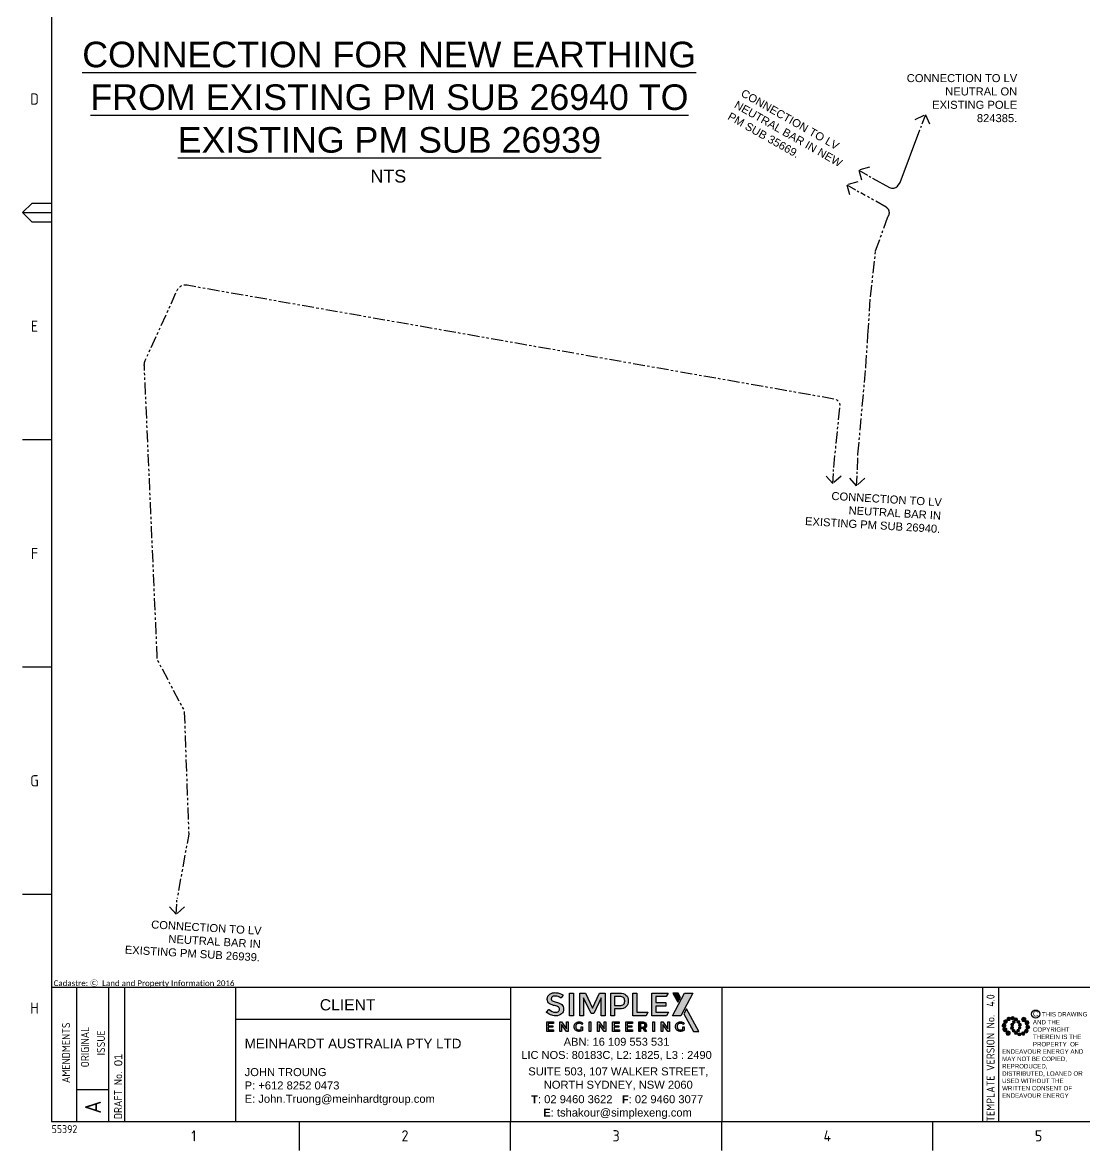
# Paper-space layout 'SHEET3' of a CAD drawing. Header units: metres, sheet in millimetres. Extents: x 491 to 1324, y -5 to 581.
# Drawn here: x 491 to 822.8, y -5.4 to 347 of the extents above; entities that cross this region are included whole.
import ezdxf
from ezdxf.enums import TextEntityAlignment as Align

# ---------------------------------------------------------------- set-up
doc = ezdxf.new("R2010")
doc.units = ezdxf.units.M
doc.linetypes.add('CENTER2', pattern=[1.125, 0.75, -0.125, 0.125, -0.125])
doc.linetypes.add('PHANTOM2', pattern=[1.25, 0.625, -0.125, 0.125, -0.125, 0.125, -0.125])
doc.layers.get('0').update_dxf_attribs({"color": 6})
for name, color, linetype in [('_User Miscellaneous1', 7, 'Continuous'), ('_User_HV_Exist', 7, 'Continuous'), ('Notes', 7, 'Continuous'), ('SupportsUG_SP_EXT', 7, 'Continuous'), ('Tittle Block', 7, 'Continuous')]:
    doc.layers.add(name, color=color, linetype=linetype)
doc.styles.add('ARIAL', font='arial.ttf', dxfattribs={"height": 2})
doc.styles.add('iecISOCP', font='isocp.shx')
doc.styles.add('MANIKA', font='times.ttf', dxfattribs={"height": 2})
doc.styles.get("Standard").update_dxf_attribs({"font": 'arial.ttf'})
doc.linetypes.add('Cable E UG', pattern='A,6,-0.5,["E",Standard,S=1.7,R=0,X=0.5,Y=-1],-2.9', length=9.4)

# ---------------------------------------------------------------- blocks, each defined once
blk = doc.blocks.new('EE_LOGO_SMALL')
at = {"layer": 'Notes'}
h = blk.add_hatch(color=256, dxfattribs=at)
edge = h.paths.add_edge_path()
edge.add_spline(control_points=[(-8.41, 1.95), (-9.16, 1.99), (-9.8, 1.42), (-9.84, 0.67), (-9.89, -0.07), (-9.31, -0.71), (-8.56, -0.75), (-7.82, -0.8), (-7.18, -0.23), (-7.14, 0.52), (-7.09, 1.27), (-7.66, 1.91), (-8.41, 1.95)], knot_values=[0, 0, 0, 0, 1, 1, 1, 2, 2, 2, 3, 3, 3, 4, 4, 4, 4], degree=3, periodic=0)
h = blk.add_hatch(color=256, dxfattribs=at)
edge = h.paths.add_edge_path()
edge.add_spline(control_points=[(-6.81, 4.47), (-7.42, 4.82), (-8.21, 4.62), (-8.57, 4), (-8.92, 3.39), (-8.72, 2.6), (-8.1, 2.25), (-7.49, 1.89), (-6.7, 2.09), (-6.34, 2.71), (-5.98, 3.32), (-6.19, 4.11), (-6.81, 4.47)], knot_values=[0, 0, 0, 0, 1, 1, 1, 2, 2, 2, 3, 3, 3, 4, 4, 4, 4], degree=3, periodic=0)
h = blk.add_hatch(color=256, dxfattribs=at)
edge = h.paths.add_edge_path()
edge.add_spline(control_points=[(-4.19, 5.89), (-4.56, 6.46), (-5.32, 6.62), (-5.88, 6.26), (-6.45, 5.89), (-6.61, 5.13), (-6.25, 4.56), (-5.88, 4), (-5.13, 3.83), (-4.56, 4.2), (-3.99, 4.56), (-3.82, 5.32), (-4.19, 5.89)], knot_values=[0, 0, 0, 0, 1, 1, 1, 2, 2, 2, 3, 3, 3, 4, 4, 4, 4], degree=3, periodic=0)
h = blk.add_hatch(color=256, dxfattribs=at)
edge = h.paths.add_edge_path()
edge.add_spline(control_points=[(-2.5, 2.07), (-3.02, 2.18), (-3.52, 1.86), (-3.63, 1.35), (-3.74, 0.84), (-3.41, 0.33), (-2.91, 0.22), (-2.39, 0.11), (-1.89, 0.43), (-1.78, 0.95), (-1.67, 1.46), (-1.99, 1.96), (-2.5, 2.07)], knot_values=[0, 0, 0, 0, 1, 1, 1, 2, 2, 2, 3, 3, 3, 4, 4, 4, 4], degree=3, periodic=0)
h = blk.add_hatch(color=256, dxfattribs=at)
edge = h.paths.add_edge_path()
edge.add_spline(control_points=[(-1.35, 5.88), (-1.41, 6.52), (-1.98, 6.98), (-2.62, 6.92), (-3.26, 6.85), (-3.72, 6.28), (-3.66, 5.65), (-3.6, 5.01), (-3.03, 4.54), (-2.39, 4.61), (-1.75, 4.67), (-1.28, 5.24), (-1.35, 5.88)], knot_values=[0, 0, 0, 0, 1, 1, 1, 2, 2, 2, 3, 3, 3, 4, 4, 4, 4], degree=3, periodic=0)
h = blk.add_hatch(color=256, dxfattribs=at)
edge = h.paths.add_edge_path()
edge.add_spline(control_points=[(1.01, 4.87), (1.01, 4.27), (0.53, 3.79), (-0.07, 3.79), (-0.67, 3.79), (-1.16, 4.27), (-1.16, 4.87), (-1.16, 5.47), (-0.67, 5.96), (-0.07, 5.96), (0.53, 5.96), (1.01, 5.47), (1.01, 4.87)], knot_values=[0, 0, 0, 0, 1, 1, 1, 2, 2, 2, 3, 3, 3, 4, 4, 4, 4], degree=3, periodic=0)
edge = h.paths.add_edge_path()
edge.add_spline(control_points=[(-1.36, 3.98), (-1.87, 4.09), (-2.38, 3.77), (-2.49, 3.26), (-2.6, 2.75), (-2.27, 2.24), (-1.76, 2.13), (-1.25, 2.02), (-0.75, 2.35), (-0.64, 2.86), (-0.53, 3.37), (-0.85, 3.87), (-1.36, 3.98)], knot_values=[0, 0, 0, 0, 1, 1, 1, 2, 2, 2, 3, 3, 3, 4, 4, 4, 4], degree=3, periodic=0)
h = blk.add_hatch(color=256, dxfattribs=at)
edge = h.paths.add_edge_path()
edge.add_spline(control_points=[(2.33, 2.37), (2.77, 2.76), (2.8, 3.42), (2.42, 3.85), (2.03, 4.29), (1.37, 4.32), (0.94, 3.94), (0.51, 3.55), (0.47, 2.89), (0.85, 2.46), (1.24, 2.03), (1.9, 1.99), (2.33, 2.37)], knot_values=[0, 0, 0, 0, 1, 1, 1, 2, 2, 2, 3, 3, 3, 4, 4, 4, 4], degree=3, periodic=0)
edge = h.paths.add_edge_path()
edge.add_spline(control_points=[(1.01, 4.87), (1.01, 4.27), (0.53, 3.79), (-0.07, 3.79), (-0.67, 3.79), (-1.16, 4.27), (-1.16, 4.87), (-1.16, 5.47), (-0.67, 5.96), (-0.07, 5.96), (0.53, 5.96), (1.01, 5.47), (1.01, 4.87)], knot_values=[0, 0, 0, 0, 1, 1, 1, 2, 2, 2, 3, 3, 3, 4, 4, 4, 4], degree=3, periodic=0)
h = blk.add_hatch(color=256, dxfattribs=at)
edge = h.paths.add_edge_path()
edge.add_spline(control_points=[(1.01, 4.87), (1.01, 4.27), (0.53, 3.79), (-0.07, 3.79), (-0.67, 3.79), (-1.16, 4.27), (-1.16, 4.87), (-1.16, 5.47), (-0.67, 5.96), (-0.07, 5.96), (0.53, 5.96), (1.01, 5.47), (1.01, 4.87)], knot_values=[0, 0, 0, 0, 1, 1, 1, 2, 2, 2, 3, 3, 3, 4, 4, 4, 4], degree=3, periodic=0)
edge = h.paths.add_edge_path(flags=16)
edge.add_spline(control_points=[(1.01, 4.87), (1.01, 4.27), (0.53, 3.79), (-0.07, 3.79), (-0.67, 3.79), (-1.16, 4.27), (-1.16, 4.87), (-1.16, 5.47), (-0.67, 5.96), (-0.07, 5.96), (0.53, 5.96), (1.01, 5.47), (1.01, 4.87)], knot_values=[0, 0, 0, 0, 1, 1, 1, 2, 2, 2, 3, 3, 3, 4, 4, 4, 4], degree=3, periodic=0)
h = blk.add_hatch(color=256, dxfattribs=at)
edge = h.paths.add_edge_path()
edge.add_spline(control_points=[(2.98, 0.19), (3.52, 0.33), (3.83, 0.88), (3.69, 1.41), (3.55, 1.94), (3.01, 2.26), (2.48, 2.12), (1.95, 1.98), (1.63, 1.43), (1.77, 0.9), (1.91, 0.37), (2.45, 0.05), (2.98, 0.19)], knot_values=[0, 0, 0, 0, 1, 1, 1, 2, 2, 2, 3, 3, 3, 4, 4, 4, 4], degree=3, periodic=0)
h = blk.add_hatch(color=256, dxfattribs=at)
edge = h.paths.add_edge_path()
edge.add_spline(control_points=[(6.99, 4.87), (6.99, 4.04), (6.32, 3.36), (5.48, 3.36), (4.65, 3.36), (3.97, 4.04), (3.97, 4.87), (3.97, 5.71), (4.65, 6.38), (5.48, 6.38), (6.32, 6.38), (6.99, 5.71), (6.99, 4.87)], knot_values=[0, 0, 0, 0, 1, 1, 1, 2, 2, 2, 3, 3, 3, 4, 4, 4, 4], degree=3, periodic=0)
h = blk.add_hatch(color=256, dxfattribs=at)
edge = h.paths.add_edge_path()
edge.add_spline(control_points=[(8.37, 1.14), (9.1, 1.46), (9.42, 2.3), (9.11, 3.02), (8.79, 3.74), (7.95, 4.07), (7.23, 3.75), (6.51, 3.43), (6.18, 2.59), (6.49, 1.87), (6.81, 1.15), (7.65, 0.82), (8.37, 1.14)], knot_values=[0, 0, 0, 0, 1, 1, 1, 2, 2, 2, 3, 3, 3, 4, 4, 4, 4], degree=3, periodic=0)
h = blk.add_hatch(color=256, dxfattribs=at)
edge = h.paths.add_edge_path()
edge.add_spline(control_points=[(8.27, -1.91), (9.01, -1.95), (9.65, -1.38), (9.69, -0.63), (9.74, 0.12), (9.17, 0.75), (8.42, 0.8), (7.67, 0.84), (7.03, 0.27), (6.99, -0.48), (6.95, -1.22), (7.52, -1.87), (8.27, -1.91)], knot_values=[0, 0, 0, 0, 1, 1, 1, 2, 2, 2, 3, 3, 3, 4, 4, 4, 4], degree=3, periodic=0)
h = blk.add_hatch(color=256, dxfattribs=at)
edge = h.paths.add_edge_path()
edge.add_spline(control_points=[(-8.52, -1.1), (-9.24, -1.42), (-9.57, -2.26), (-9.25, -2.98), (-8.94, -3.7), (-8.09, -4.03), (-7.37, -3.71), (-6.65, -3.39), (-6.33, -2.55), (-6.64, -1.83), (-6.96, -1.11), (-7.8, -0.78), (-8.52, -1.1)], knot_values=[0, 0, 0, 0, 1, 1, 1, 2, 2, 2, 3, 3, 3, 4, 4, 4, 4], degree=3, periodic=0)
h = blk.add_hatch(color=256, dxfattribs=at)
edge = h.paths.add_edge_path()
edge.add_spline(control_points=[(-7.14, -4.83), (-7.14, -4), (-6.46, -3.32), (-5.63, -3.32), (-4.8, -3.32), (-4.12, -4), (-4.12, -4.83), (-4.12, -5.67), (-4.8, -6.34), (-5.63, -6.34), (-6.46, -6.34), (-7.14, -5.67), (-7.14, -4.83)], knot_values=[0, 0, 0, 0, 1, 1, 1, 2, 2, 2, 3, 3, 3, 4, 4, 4, 4], degree=3, periodic=0)
h = blk.add_hatch(color=256, dxfattribs=at)
edge = h.paths.add_edge_path()
edge.add_spline(control_points=[(-3.13, -0.15), (-3.66, -0.29), (-3.98, -0.84), (-3.84, -1.37), (-3.7, -1.9), (-3.15, -2.22), (-2.62, -2.08), (-2.09, -1.94), (-1.78, -1.39), (-1.91, -0.86), (-2.06, -0.33), (-2.6, -0.01), (-3.13, -0.15)], knot_values=[0, 0, 0, 0, 1, 1, 1, 2, 2, 2, 3, 3, 3, 4, 4, 4, 4], degree=3, periodic=0)
h = blk.add_hatch(color=256, dxfattribs=at)
edge = h.paths.add_edge_path()
edge.add_spline(control_points=[(-2.48, -2.33), (-2.91, -2.72), (-2.95, -3.38), (-2.56, -3.81), (-2.18, -4.24), (-1.52, -4.28), (-1.08, -3.9), (-0.65, -3.51), (-0.62, -2.85), (-1, -2.42), (-1.39, -1.98), (-2.05, -1.95), (-2.48, -2.33)], knot_values=[0, 0, 0, 0, 1, 1, 1, 2, 2, 2, 3, 3, 3, 4, 4, 4, 4], degree=3, periodic=0)
h = blk.add_hatch(color=256, dxfattribs=at)
edge = h.paths.add_edge_path()
edge.add_spline(control_points=[(-1.16, -4.83), (-1.16, -4.23), (-0.67, -3.74), (-0.07, -3.74), (0.53, -3.74), (1.01, -4.23), (1.01, -4.83), (1.01, -5.43), (0.53, -5.92), (-0.07, -5.92), (-0.67, -5.92), (-1.16, -5.43), (-1.16, -4.83)], knot_values=[0, 0, 0, 0, 1, 1, 1, 2, 2, 2, 3, 3, 3, 4, 4, 4, 4], degree=3, periodic=0)
h = blk.add_hatch(color=256, dxfattribs=at)
edge = h.paths.add_edge_path()
edge.add_spline(control_points=[(1.22, -3.94), (1.73, -4.05), (2.23, -3.73), (2.34, -3.22), (2.45, -2.71), (2.13, -2.2), (1.62, -2.09), (1.11, -1.98), (0.6, -2.3), (0.49, -2.81), (0.38, -3.32), (0.71, -3.83), (1.22, -3.94)], knot_values=[0, 0, 0, 0, 1, 1, 1, 2, 2, 2, 3, 3, 3, 4, 4, 4, 4], degree=3, periodic=0)
h = blk.add_hatch(color=256, dxfattribs=at)
edge = h.paths.add_edge_path()
edge.add_spline(control_points=[(1.2, -5.84), (1.27, -6.47), (1.84, -6.94), (2.47, -6.87), (3.11, -6.81), (3.58, -6.24), (3.51, -5.6), (3.45, -4.96), (2.88, -4.5), (2.24, -4.56), (1.6, -4.63), (1.13, -5.2), (1.2, -5.84)], knot_values=[0, 0, 0, 0, 1, 1, 1, 2, 2, 2, 3, 3, 3, 4, 4, 4, 4], degree=3, periodic=0)
h = blk.add_hatch(color=256, dxfattribs=at)
edge = h.paths.add_edge_path()
edge.add_spline(control_points=[(2.36, -2.03), (2.87, -2.14), (3.37, -1.81), (3.48, -1.3), (3.59, -0.79), (3.27, -0.29), (2.76, -0.18), (2.25, -0.07), (1.74, -0.39), (1.63, -0.9), (1.52, -1.41), (1.85, -1.92), (2.36, -2.03)], knot_values=[0, 0, 0, 0, 1, 1, 1, 2, 2, 2, 3, 3, 3, 4, 4, 4, 4], degree=3, periodic=0)
h = blk.add_hatch(color=256, dxfattribs=at)
edge = h.paths.add_edge_path()
edge.add_spline(control_points=[(4.05, -5.84), (4.41, -6.41), (5.17, -6.58), (5.73, -6.21), (6.3, -5.85), (6.46, -5.09), (6.1, -4.52), (5.73, -3.95), (4.98, -3.79), (4.41, -4.16), (3.84, -4.52), (3.68, -5.28), (4.05, -5.84)], knot_values=[0, 0, 0, 0, 1, 1, 1, 2, 2, 2, 3, 3, 3, 4, 4, 4, 4], degree=3, periodic=0)
h = blk.add_hatch(color=256, dxfattribs=at)
edge = h.paths.add_edge_path()
edge.add_spline(control_points=[(6.66, -4.43), (7.27, -4.78), (8.06, -4.58), (8.42, -3.96), (8.78, -3.35), (8.57, -2.56), (7.96, -2.2), (7.34, -1.84), (6.55, -2.05), (6.2, -2.66), (5.84, -3.28), (6.04, -4.07), (6.66, -4.43)], knot_values=[0, 0, 0, 0, 1, 1, 1, 2, 2, 2, 3, 3, 3, 4, 4, 4, 4], degree=3, periodic=0)
at = {"layer": 'Notes', "lineweight": 0}
for points in [[(1.85, 2.13), (1.85, 2.13)], [(-1.99, -2.08), (-1.99, -2.08)]]:
    blk.add_lwpolyline(points, dxfattribs=at)
for points in [[(-8.41, 1.95), (-9.16, 1.99), (-9.8, 1.42), (-9.84, 0.67), (-9.89, -0.07), (-9.31, -0.71), (-8.56, -0.75), (-7.82, -0.8), (-7.18, -0.23), (-7.14, 0.52), (-7.09, 1.27), (-7.66, 1.91), (-8.41, 1.95)], [(-6.81, 4.47), (-7.42, 4.82), (-8.21, 4.62), (-8.57, 4), (-8.92, 3.39), (-8.72, 2.6), (-8.1, 2.25), (-7.49, 1.89), (-6.7, 2.09), (-6.34, 2.71), (-5.98, 3.32), (-6.19, 4.11), (-6.81, 4.47)], [(-4.19, 5.89), (-4.56, 6.46), (-5.32, 6.62), (-5.88, 6.26), (-6.45, 5.89), (-6.61, 5.13), (-6.25, 4.56), (-5.88, 4), (-5.13, 3.83), (-4.56, 4.2), (-3.99, 4.56), (-3.82, 5.32), (-4.19, 5.89)], [(-2.5, 2.07), (-3.02, 2.18), (-3.52, 1.86), (-3.63, 1.35), (-3.74, 0.84), (-3.41, 0.33), (-2.91, 0.22), (-2.39, 0.11), (-1.89, 0.43), (-1.78, 0.95), (-1.67, 1.46), (-1.99, 1.96), (-2.5, 2.07)], [(-1.35, 5.88), (-1.41, 6.52), (-1.98, 6.98), (-2.62, 6.92), (-3.26, 6.85), (-3.72, 6.28), (-3.66, 5.65), (-3.6, 5.01), (-3.03, 4.54), (-2.39, 4.61), (-1.75, 4.67), (-1.28, 5.24), (-1.35, 5.88)], [(-1.36, 3.98), (-1.87, 4.09), (-2.38, 3.77), (-2.49, 3.26), (-2.6, 2.75), (-2.27, 2.24), (-1.76, 2.13), (-1.25, 2.02), (-0.75, 2.35), (-0.64, 2.86), (-0.53, 3.37), (-0.85, 3.87), (-1.36, 3.98)], [(1.01, 4.87), (1.01, 4.27), (0.53, 3.79), (-0.07, 3.79), (-0.67, 3.79), (-1.16, 4.27), (-1.16, 4.87), (-1.16, 5.47), (-0.67, 5.96), (-0.07, 5.96), (0.53, 5.96), (1.01, 5.47), (1.01, 4.87)], [(1.01, 4.87), (1.01, 4.27), (0.53, 3.79), (-0.07, 3.79), (-0.67, 3.79), (-1.16, 4.27), (-1.16, 4.87), (-1.16, 5.47), (-0.67, 5.96), (-0.07, 5.96), (0.53, 5.96), (1.01, 5.47), (1.01, 4.87)], [(2.33, 2.37), (2.77, 2.76), (2.8, 3.42), (2.42, 3.85), (2.03, 4.29), (1.37, 4.32), (0.94, 3.94), (0.51, 3.55), (0.47, 2.89), (0.85, 2.46), (1.24, 2.03), (1.9, 1.99), (2.33, 2.37)], [(2.98, 0.19), (3.52, 0.33), (3.83, 0.88), (3.69, 1.41), (3.55, 1.94), (3.01, 2.26), (2.48, 2.12), (1.95, 1.98), (1.63, 1.43), (1.77, 0.9), (1.91, 0.37), (2.45, 0.05), (2.98, 0.19)], [(6.99, 4.87), (6.99, 4.04), (6.32, 3.36), (5.48, 3.36), (4.65, 3.36), (3.97, 4.04), (3.97, 4.87), (3.97, 5.71), (4.65, 6.38), (5.48, 6.38), (6.32, 6.38), (6.99, 5.71), (6.99, 4.87)], [(8.37, 1.14), (9.1, 1.46), (9.42, 2.3), (9.11, 3.02), (8.79, 3.74), (7.95, 4.07), (7.23, 3.75), (6.51, 3.43), (6.18, 2.59), (6.49, 1.87), (6.81, 1.15), (7.65, 0.82), (8.37, 1.14)], [(8.27, -1.91), (9.01, -1.95), (9.65, -1.38), (9.69, -0.63), (9.74, 0.12), (9.17, 0.75), (8.42, 0.8), (7.67, 0.84), (7.03, 0.27), (6.99, -0.48), (6.95, -1.22), (7.52, -1.87), (8.27, -1.91)], [(-8.52, -1.1), (-9.24, -1.42), (-9.57, -2.26), (-9.25, -2.98), (-8.94, -3.7), (-8.09, -4.03), (-7.37, -3.71), (-6.65, -3.39), (-6.33, -2.55), (-6.64, -1.83), (-6.96, -1.11), (-7.8, -0.78), (-8.52, -1.1)], [(-7.14, -4.83), (-7.14, -4), (-6.46, -3.32), (-5.63, -3.32), (-4.8, -3.32), (-4.12, -4), (-4.12, -4.83), (-4.12, -5.67), (-4.8, -6.34), (-5.63, -6.34), (-6.46, -6.34), (-7.14, -5.67), (-7.14, -4.83)], [(-3.13, -0.15), (-3.66, -0.29), (-3.98, -0.84), (-3.84, -1.37), (-3.7, -1.9), (-3.15, -2.22), (-2.62, -2.08), (-2.09, -1.94), (-1.78, -1.39), (-1.91, -0.86), (-2.06, -0.33), (-2.6, -0.01), (-3.13, -0.15)], [(-2.48, -2.33), (-2.91, -2.72), (-2.95, -3.38), (-2.56, -3.81), (-2.18, -4.24), (-1.52, -4.28), (-1.08, -3.9), (-0.65, -3.51), (-0.62, -2.85), (-1, -2.42), (-1.39, -1.98), (-2.05, -1.95), (-2.48, -2.33)], [(-1.16, -4.83), (-1.16, -4.23), (-0.67, -3.74), (-0.07, -3.74), (0.53, -3.74), (1.01, -4.23), (1.01, -4.83), (1.01, -5.43), (0.53, -5.92), (-0.07, -5.92), (-0.67, -5.92), (-1.16, -5.43), (-1.16, -4.83)], [(1.22, -3.94), (1.73, -4.05), (2.23, -3.73), (2.34, -3.22), (2.45, -2.71), (2.13, -2.2), (1.62, -2.09), (1.11, -1.98), (0.6, -2.3), (0.49, -2.81), (0.38, -3.32), (0.71, -3.83), (1.22, -3.94)], [(1.2, -5.84), (1.27, -6.47), (1.84, -6.94), (2.47, -6.87), (3.11, -6.81), (3.58, -6.24), (3.51, -5.6), (3.45, -4.96), (2.88, -4.5), (2.24, -4.56), (1.6, -4.63), (1.13, -5.2), (1.2, -5.84)], [(2.36, -2.03), (2.87, -2.14), (3.37, -1.81), (3.48, -1.3), (3.59, -0.79), (3.27, -0.29), (2.76, -0.18), (2.25, -0.07), (1.74, -0.39), (1.63, -0.9), (1.52, -1.41), (1.85, -1.92), (2.36, -2.03)], [(4.05, -5.84), (4.41, -6.41), (5.17, -6.58), (5.73, -6.21), (6.3, -5.85), (6.46, -5.09), (6.1, -4.52), (5.73, -3.95), (4.98, -3.79), (4.41, -4.16), (3.84, -4.52), (3.68, -5.28), (4.05, -5.84)], [(6.66, -4.43), (7.27, -4.78), (8.06, -4.58), (8.42, -3.96), (8.78, -3.35), (8.57, -2.56), (7.96, -2.2), (7.34, -1.84), (6.55, -2.05), (6.2, -2.66), (5.84, -3.28), (6.04, -4.07), (6.66, -4.43)]]:
    blk.add_open_spline(points, degree=3, knots=[0, 0, 0, 0, 1, 1, 1, 2, 2, 2, 3, 3, 3, 4, 4, 4, 4], dxfattribs=at)
blk = doc.blocks.new('EE_COPYRIGHT_A1')
at = {"layer": 'Notes'}
blk.add_circle((9.53, -0.82), 1.15, dxfattribs=at)
at = {"xscale": 0.4, "yscale": 0.4, "zscale": 0.4}
blk.add_blockref('EE_LOGO_SMALL', (3.96, -4.29), dxfattribs=at)
at = {"layer": 'Notes', "insert": (0, 0), "char_height": 1.25, "width": 24.1208, "attachment_point": 1, "style": 'ARIAL'}
blk.add_mtext('\\pt8.75;               ^I{\\H1.2x;C } THIS DRAWING\\P\\pi-8.75,l8.75,t8.75,20;       ^IAND THE ^I\\P\\pi0,t8.75;COPYRIGHT\\P\\pi-8.75,t1.25,8.75;^I^ITHEREIN IS THE PROPERTY  OF \\P\\pi0,l0,t1.25;ENDEAVOUR ENERGY AND MAY NOT BE COPIED, REPRODUCED, DISTRIBUTED, LOANED OR USED WITHOUT THE WRITTEN CONSENT OF ENDEAVOUR ENERGY', dxfattribs=at)
blk = doc.blocks.new('A$C741E250E')
h = blk.add_hatch(color=256)
h.dxf.hatch_style = 1
h.paths.add_polyline_path([(43.03, 1.51), (43.03, 0.43), (42.97, 0.38), (42.78, 0.27), (42.5, 0.15), (42.2, 0.07), (41.97, 0.04), (41.89, 0.04), (41.81, 0.04), (41.57, 0.07), (41.28, 0.16), (41.02, 0.29), (40.79, 0.47), (40.6, 0.69), (40.46, 0.95), (40.37, 1.23), (40.34, 1.46), (40.34, 1.54), (40.34, 1.61), (40.37, 1.84), (40.46, 2.12), (40.6, 2.38), (40.79, 2.59), (41.03, 2.77), (41.3, 2.91), (41.59, 2.99), (41.84, 3.02), (41.92, 3.02), (42, 3.02), (42.23, 2.99), (42.53, 2.91), (42.81, 2.78), (42.99, 2.66), (43.05, 2.61), (42.77, 2.24), (42.73, 2.28), (42.58, 2.38), (42.37, 2.49), (42.15, 2.56), (41.98, 2.58), (41.92, 2.58), (41.86, 2.58), (41.7, 2.56), (41.5, 2.5), (41.31, 2.4), (41.16, 2.28), (41.03, 2.12), (40.93, 1.95), (40.87, 1.75), (40.85, 1.59), (40.85, 1.54), (40.85, 1.48), (40.87, 1.32), (40.93, 1.12), (41.03, 0.95), (41.16, 0.79), (41.32, 0.67), (41.5, 0.57), (41.7, 0.51), (41.87, 0.49), (41.92, 0.49), (42.01, 0.49), (42.26, 0.54), (42.55, 0.66), (42.6, 0.69), (42.6, 1.51)])
h.paths.add_polyline_path([(37.97, 0.06), (36.4, 2.18), (36.4, 0.06), (35.91, 0.06), (35.91, 3.01), (36.39, 3.01), (37.97, 0.89), (37.97, 3.01), (38.46, 3.01), (38.46, 0.06)])
h.paths.add_polyline_path([(33.29, 3.01), (33.79, 3.01), (33.79, 0.06), (33.29, 0.06)])
h.paths.add_polyline_path([(25.29, 2.56), (25.29, 1.77), (26.73, 1.77), (26.73, 1.32), (25.29, 1.32), (25.29, 0.51), (26.95, 0.51), (26.95, 0.06), (24.79, 0.06), (24.79, 3.01), (26.9, 3.01), (26.9, 2.56)])
h.paths.add_polyline_path([(21.18, 2.56), (21.18, 1.77), (22.62, 1.77), (22.62, 1.32), (21.18, 1.32), (21.18, 0.51), (22.84, 0.51), (22.84, 0.06), (20.69, 0.06), (20.69, 3.01), (22.79, 3.01), (22.79, 2.56)])
h.paths.add_polyline_path([(18.08, 0.06), (16.51, 2.18), (16.51, 0.06), (16.01, 0.06), (16.01, 3.01), (16.5, 3.01), (18.08, 0.89), (18.08, 3.01), (18.56, 3.01), (18.56, 0.06)])
h.paths.add_polyline_path([(13.39, 3.01), (13.89, 3.01), (13.89, 0.06), (13.39, 0.06)])
h.paths.add_polyline_path([(11.34, 1.51), (11.34, 0.43), (11.29, 0.38), (11.1, 0.27), (10.81, 0.15), (10.51, 0.07), (10.28, 0.04), (10.2, 0.04), (10.12, 0.04), (9.88, 0.07), (9.59, 0.16), (9.33, 0.29), (9.1, 0.47), (8.91, 0.69), (8.77, 0.95), (8.68, 1.23), (8.65, 1.46), (8.65, 1.54), (8.65, 1.61), (8.68, 1.84), (8.77, 2.12), (8.92, 2.38), (9.11, 2.59), (9.34, 2.77), (9.61, 2.91), (9.9, 2.99), (10.15, 3.02), (10.23, 3.02), (10.31, 3.02), (10.54, 2.99), (10.84, 2.91), (11.12, 2.78), (11.31, 2.66), (11.36, 2.61), (11.08, 2.24), (11.04, 2.28), (10.89, 2.38), (10.68, 2.49), (10.46, 2.56), (10.29, 2.58), (10.23, 2.58), (10.17, 2.58), (10.01, 2.56), (9.81, 2.5), (9.62, 2.4), (9.47, 2.28), (9.34, 2.12), (9.24, 1.95), (9.18, 1.75), (9.16, 1.59), (9.16, 1.54), (9.16, 1.48), (9.18, 1.32), (9.24, 1.12), (9.34, 0.95), (9.47, 0.79), (9.63, 0.67), (9.81, 0.57), (10.01, 0.51), (10.18, 0.49), (10.23, 0.49), (10.32, 0.49), (10.57, 0.54), (10.86, 0.66), (10.91, 0.69), (10.91, 1.51)])
h.paths.add_polyline_path([(6.28, 0.06), (4.71, 2.18), (4.71, 0.06), (4.22, 0.06), (4.22, 3.01), (4.7, 3.01), (6.28, 0.89), (6.28, 3.01), (6.77, 3.01), (6.77, 0.06)])
h.paths.add_polyline_path([(0.61, 2.56), (0.61, 1.77), (2.05, 1.77), (2.05, 1.32), (0.61, 1.32), (0.61, 0.51), (2.26, 0.51), (2.26, 0.06), (0.11, 0.06), (0.11, 3.01), (2.21, 3.01), (2.21, 2.56)])
h.paths.add_polyline_path([(17.16, 4.94), (17.15, 10.5), (14.79, 5.67), (13.96, 5.67), (11.6, 10.5), (11.6, 4.94), (10.41, 4.94), (10.41, 12), (12.19, 12), (14.38, 7.31), (16.56, 12), (18.33, 12), (18.33, 4.94)])
h.paths.add_polyline_path([(7.28, 12), (8.47, 12), (8.47, 4.94), (7.28, 4.94)])
h.paths.add_polyline_path([(5.2, 11.34), (4.58, 10.49), (4.46, 10.55), (4.12, 10.73), (3.69, 10.91), (3.29, 11.03), (3.01, 11.09), (2.91, 11.09), (2.85, 11.09), (2.65, 11.09), (2.4, 11.07), (2.17, 11.02), (1.96, 10.94), (1.78, 10.83), (1.65, 10.67), (1.56, 10.46), (1.53, 10.27), (1.53, 10.21), (1.53, 10.15), (1.58, 9.95), (1.7, 9.74), (1.89, 9.58), (2.14, 9.45), (2.43, 9.34), (2.76, 9.25), (3.1, 9.16), (3.47, 9.06), (3.83, 8.95), (4.18, 8.81), (4.5, 8.64), (4.8, 8.43), (5.04, 8.16), (5.23, 7.83), (5.36, 7.42), (5.4, 7.06), (5.4, 6.93), (5.4, 6.84), (5.36, 6.56), (5.24, 6.19), (5.04, 5.85), (4.76, 5.54), (4.4, 5.28), (3.97, 5.07), (3.46, 4.94), (3.02, 4.89), (2.87, 4.89), (2.77, 4.89), (2.46, 4.92), (2.05, 4.99), (1.66, 5.1), (1.28, 5.25), (0.92, 5.42), (0.58, 5.62), (0.28, 5.83), (0.07, 6), (0, 6.05), (0.74, 6.94), (0.89, 6.84), (1.34, 6.53), (1.84, 6.24), (2.33, 6.07), (2.75, 6.02), (2.89, 6.02), (2.96, 6.02), (3.17, 6.03), (3.41, 6.09), (3.62, 6.17), (3.8, 6.29), (3.94, 6.43), (4.05, 6.59), (4.12, 6.78), (4.14, 6.92), (4.14, 6.97), (4.14, 7.04), (4.09, 7.24), (3.97, 7.46), (3.78, 7.63), (3.53, 7.78), (3.24, 7.89), (2.92, 8), (2.57, 8.09), (2.21, 8.19), (1.85, 8.3), (1.5, 8.43), (1.17, 8.58), (0.88, 8.78), (0.64, 9.02), (0.44, 9.31), (0.32, 9.67), (0.28, 9.99), (0.28, 10.09), (0.28, 10.21), (0.34, 10.58), (0.5, 11.01), (0.75, 11.37), (1.08, 11.67), (1.47, 11.9), (1.92, 12.05), (2.41, 12.14), (2.79, 12.15), (2.92, 12.14), (3.09, 12.13), (3.59, 12.06), (4.19, 11.89), (4.74, 11.65), (5.1, 11.43)])
h.paths.add_polyline_path([(34.16, 10.93), (34.16, 9.03), (37.34, 9.03), (37.34, 7.95), (34.16, 7.95), (34.16, 6.01), (38.14, 6.01), (37.58, 4.94), (32.97, 4.94), (32.97, 12), (38.02, 12), (37.46, 10.93)])
h.paths.add_polyline_path([(31.72, 6.02), (31.16, 4.94), (27.05, 4.94), (27.05, 12), (28.24, 12), (28.24, 6.02)])
h = blk.add_hatch(color=256)
h.dxf.hatch_style = 1
h.paths.add_polyline_path([(21.33, 8.14), (22.91, 8.14), (23, 8.14), (23.29, 8.16), (23.61, 8.22), (23.88, 8.33), (24.1, 8.49), (24.26, 8.69), (24.38, 8.93), (24.45, 9.22), (24.47, 9.48), (24.47, 9.56), (24.47, 9.64), (24.45, 9.89), (24.38, 10.17), (24.26, 10.4), (24.1, 10.6), (23.88, 10.74), (23.61, 10.85), (23.29, 10.91), (23, 10.93), (22.91, 10.93), (21.33, 10.93)], flags=16)
h.paths.add_polyline_path([(22.82, 12), (22.97, 12), (23.45, 11.96), (24, 11.84), (24.48, 11.65), (24.88, 11.37), (25.2, 11.03), (25.43, 10.62), (25.57, 10.14), (25.61, 9.73), (25.61, 9.59), (25.61, 9.45), (25.57, 9.02), (25.43, 8.52), (25.2, 8.09), (24.88, 7.73), (24.48, 7.44), (24, 7.24), (23.45, 7.11), (22.97, 7.07), (22.82, 7.07), (21.33, 7.07), (21.33, 4.94), (20.14, 4.94), (20.14, 12)])
at = {"true_color": 0x0066cc}
h = blk.add_hatch(color=152, dxfattribs=at)
h.dxf.hatch_style = 1
h.paths.add_polyline_path([(42.04, 4.88), (39.39, 4.88), (43.16, 12.02), (45.82, 12.02)])
at = {"true_color": 0x66cc00}
h = blk.add_hatch(color=72, dxfattribs=at)
h.dxf.hatch_style = 1
h.paths.add_polyline_path([(41.9, 10.69), (41.19, 12.02), (39.53, 12.02), (41.07, 9.13)])
at = {"true_color": 0x0099cc}
h = blk.add_hatch(color=142, dxfattribs=at)
h.dxf.hatch_style = 1
h.paths.add_polyline_path([(43.8, 7.13), (42.97, 5.57), (45.94, 0), (47.6, 0)])
h = blk.add_hatch(color=256)
h.dxf.hatch_style = 1
h.paths.add_polyline_path([(30.23, 0.96), (30.22, 0.95), (30.13, 0.95), (30.1, 0.95), (29.4, 0.95), (29.4, 0.06), (28.9, 0.06), (28.9, 3.01), (30.1, 3.01), (30.22, 3.01), (30.6, 2.94), (30.97, 2.75), (31.2, 2.43), (31.28, 2.11), (31.28, 2), (31.28, 1.92), (31.24, 1.68), (31.12, 1.41), (30.93, 1.2), (30.74, 1.08), (30.67, 1.05), (31.33, 0.06), (30.77, 0.06)])
h.paths.add_polyline_path([(30.1, 1.4), (30.17, 1.4), (30.4, 1.43), (30.62, 1.54), (30.76, 1.73), (30.81, 1.93), (30.81, 1.99), (30.81, 2.05), (30.76, 2.24), (30.62, 2.42), (30.4, 2.53), (30.17, 2.56), (30.1, 2.56), (29.4, 2.56), (29.4, 1.4)], flags=16)
at = {"color": 250}
for points in [[(5.2, 11.34), (4.58, 10.49), (4.46, 10.55), (4.12, 10.73), (3.69, 10.91), (3.29, 11.03), (3.01, 11.09), (2.91, 11.09), (2.85, 11.09), (2.65, 11.09), (2.4, 11.07), (2.17, 11.02), (1.96, 10.94), (1.78, 10.83), (1.65, 10.67), (1.56, 10.46), (1.53, 10.27), (1.53, 10.21), (1.53, 10.15), (1.58, 9.95), (1.7, 9.74), (1.89, 9.58), (2.14, 9.45), (2.43, 9.34), (2.76, 9.25), (3.1, 9.16), (3.47, 9.06), (3.83, 8.95), (4.18, 8.81), (4.5, 8.64), (4.8, 8.43), (5.04, 8.16), (5.23, 7.83), (5.36, 7.42), (5.4, 7.06), (5.4, 6.93), (5.4, 6.84), (5.36, 6.56), (5.24, 6.19), (5.04, 5.85), (4.76, 5.54), (4.4, 5.28), (3.97, 5.07), (3.46, 4.94), (3.02, 4.89), (2.87, 4.89), (2.77, 4.89), (2.46, 4.92), (2.05, 4.99), (1.66, 5.1), (1.28, 5.25), (0.92, 5.42), (0.58, 5.62), (0.28, 5.83), (0.07, 6), (0, 6.05), (0.74, 6.94), (0.89, 6.84), (1.34, 6.53), (1.84, 6.24), (2.33, 6.07), (2.75, 6.02), (2.89, 6.02), (2.96, 6.02), (3.17, 6.03), (3.41, 6.09), (3.62, 6.17), (3.8, 6.29), (3.94, 6.43), (4.05, 6.59), (4.12, 6.78), (4.14, 6.92), (4.14, 6.97), (4.14, 7.04), (4.09, 7.24), (3.97, 7.46), (3.78, 7.63), (3.53, 7.78), (3.24, 7.89), (2.92, 8), (2.57, 8.09), (2.21, 8.19), (1.85, 8.3), (1.5, 8.43), (1.17, 8.58), (0.88, 8.78), (0.64, 9.02), (0.44, 9.31), (0.32, 9.67), (0.28, 9.99), (0.28, 10.09), (0.28, 10.21), (0.34, 10.58), (0.5, 11.01), (0.75, 11.37), (1.08, 11.67), (1.47, 11.9), (1.92, 12.05), (2.41, 12.14), (2.79, 12.15), (2.92, 12.14), (3.09, 12.13), (3.59, 12.06), (4.19, 11.89), (4.74, 11.65), (5.1, 11.43), (5.2, 11.34)], [(7.28, 12), (8.47, 12), (8.47, 4.94), (7.28, 4.94), (7.28, 12)], [(17.16, 4.94), (17.15, 10.5), (14.79, 5.67), (13.96, 5.67), (11.6, 10.5), (11.6, 4.94), (10.41, 4.94), (10.41, 12), (12.19, 12), (14.38, 7.31), (16.56, 12), (18.33, 12), (18.33, 4.94), (17.16, 4.94)], [(22.82, 12), (22.97, 12), (23.45, 11.96), (24, 11.84), (24.48, 11.65), (24.88, 11.37), (25.2, 11.03), (25.43, 10.62), (25.57, 10.14), (25.61, 9.73), (25.61, 9.59), (25.61, 9.45), (25.57, 9.02), (25.43, 8.52), (25.2, 8.09), (24.88, 7.73), (24.48, 7.44), (24, 7.24), (23.45, 7.11), (22.97, 7.07), (22.82, 7.07), (21.33, 7.07), (21.33, 4.94), (20.14, 4.94), (20.14, 12), (22.82, 12)], [(21.33, 8.14), (22.91, 8.14), (23, 8.14), (23.29, 8.16), (23.61, 8.22), (23.88, 8.33), (24.1, 8.49), (24.26, 8.69), (24.38, 8.93), (24.45, 9.22), (24.47, 9.48), (24.47, 9.56), (24.47, 9.64), (24.45, 9.89), (24.38, 10.17), (24.26, 10.4), (24.1, 10.6), (23.88, 10.74), (23.61, 10.85), (23.29, 10.91), (23, 10.93), (22.91, 10.93), (21.33, 10.93), (21.33, 8.14)], [(31.72, 6.02), (31.16, 4.94), (27.05, 4.94), (27.05, 12), (28.24, 12), (28.24, 6.02), (31.72, 6.02)], [(34.16, 10.93), (34.16, 9.03), (37.34, 9.03), (37.34, 7.95), (34.16, 7.95), (34.16, 6.01), (38.14, 6.01), (37.58, 4.94), (32.97, 4.94), (32.97, 12), (38.02, 12), (37.46, 10.93), (34.16, 10.93)], [(0.61, 2.56), (0.61, 1.77), (2.05, 1.77), (2.05, 1.32), (0.61, 1.32), (0.61, 0.51), (2.26, 0.51), (2.26, 0.06), (0.11, 0.06), (0.11, 3.01), (2.21, 3.01), (2.21, 2.56), (0.61, 2.56)], [(6.28, 0.06), (4.71, 2.18), (4.71, 0.06), (4.22, 0.06), (4.22, 3.01), (4.7, 3.01), (6.28, 0.89), (6.28, 3.01), (6.77, 3.01), (6.77, 0.06), (6.28, 0.06)], [(11.34, 1.51), (11.34, 0.43), (11.29, 0.38), (11.1, 0.27), (10.81, 0.15), (10.51, 0.07), (10.28, 0.04), (10.2, 0.04), (10.12, 0.04), (9.88, 0.07), (9.59, 0.16), (9.33, 0.29), (9.1, 0.47), (8.91, 0.69), (8.77, 0.95), (8.68, 1.23), (8.65, 1.46), (8.65, 1.54), (8.65, 1.61), (8.68, 1.84), (8.77, 2.12), (8.92, 2.38), (9.11, 2.59), (9.34, 2.77), (9.61, 2.91), (9.9, 2.99), (10.15, 3.02), (10.23, 3.02), (10.31, 3.02), (10.54, 2.99), (10.84, 2.91), (11.12, 2.78), (11.31, 2.66), (11.36, 2.61), (11.08, 2.24), (11.04, 2.28), (10.89, 2.38), (10.68, 2.49), (10.46, 2.56), (10.29, 2.58), (10.23, 2.58), (10.17, 2.58), (10.01, 2.56), (9.81, 2.5), (9.62, 2.4), (9.47, 2.28), (9.34, 2.12), (9.24, 1.95), (9.18, 1.75), (9.16, 1.59), (9.16, 1.54), (9.16, 1.48), (9.18, 1.32), (9.24, 1.12), (9.34, 0.95), (9.47, 0.79), (9.63, 0.67), (9.81, 0.57), (10.01, 0.51), (10.18, 0.49), (10.23, 0.49), (10.32, 0.49), (10.57, 0.54), (10.86, 0.66), (10.91, 0.69), (10.91, 1.51), (11.34, 1.51)], [(13.39, 3.01), (13.89, 3.01), (13.89, 0.06), (13.39, 0.06), (13.39, 3.01)], [(18.08, 0.06), (16.51, 2.18), (16.51, 0.06), (16.01, 0.06), (16.01, 3.01), (16.5, 3.01), (18.08, 0.89), (18.08, 3.01), (18.56, 3.01), (18.56, 0.06), (18.08, 0.06)], [(21.18, 2.56), (21.18, 1.77), (22.62, 1.77), (22.62, 1.32), (21.18, 1.32), (21.18, 0.51), (22.84, 0.51), (22.84, 0.06), (20.69, 0.06), (20.69, 3.01), (22.79, 3.01), (22.79, 2.56), (21.18, 2.56)], [(25.29, 2.56), (25.29, 1.77), (26.73, 1.77), (26.73, 1.32), (25.29, 1.32), (25.29, 0.51), (26.95, 0.51), (26.95, 0.06), (24.79, 0.06), (24.79, 3.01), (26.9, 3.01), (26.9, 2.56), (25.29, 2.56)], [(30.23, 0.96), (30.22, 0.95), (30.13, 0.95), (30.1, 0.95), (29.4, 0.95), (29.4, 0.06), (28.9, 0.06), (28.9, 3.01), (30.1, 3.01), (30.22, 3.01), (30.6, 2.94), (30.97, 2.75), (31.2, 2.43), (31.28, 2.11), (31.28, 2), (31.28, 1.92), (31.24, 1.68), (31.12, 1.41), (30.93, 1.2), (30.74, 1.08), (30.67, 1.05), (31.33, 0.06), (30.77, 0.06), (30.23, 0.96)], [(30.1, 1.4), (30.17, 1.4), (30.4, 1.43), (30.62, 1.54), (30.76, 1.73), (30.81, 1.93), (30.81, 1.99), (30.81, 2.05), (30.76, 2.24), (30.62, 2.42), (30.4, 2.53), (30.17, 2.56), (30.1, 2.56), (29.4, 2.56), (29.4, 1.4), (30.1, 1.4)], [(33.29, 3.01), (33.79, 3.01), (33.79, 0.06), (33.29, 0.06), (33.29, 3.01)], [(37.97, 0.06), (36.4, 2.18), (36.4, 0.06), (35.91, 0.06), (35.91, 3.01), (36.39, 3.01), (37.97, 0.89), (37.97, 3.01), (38.46, 3.01), (38.46, 0.06), (37.97, 0.06)], [(43.03, 1.51), (43.03, 0.43), (42.97, 0.38), (42.78, 0.27), (42.5, 0.15), (42.2, 0.07), (41.97, 0.04), (41.89, 0.04), (41.81, 0.04), (41.57, 0.07), (41.28, 0.16), (41.02, 0.29), (40.79, 0.47), (40.6, 0.69), (40.46, 0.95), (40.37, 1.23), (40.34, 1.46), (40.34, 1.54), (40.34, 1.61), (40.37, 1.84), (40.46, 2.12), (40.6, 2.38), (40.79, 2.59), (41.03, 2.77), (41.3, 2.91), (41.59, 2.99), (41.84, 3.02), (41.92, 3.02), (42, 3.02), (42.23, 2.99), (42.53, 2.91), (42.81, 2.78), (42.99, 2.66), (43.05, 2.61), (42.77, 2.24), (42.73, 2.28), (42.58, 2.38), (42.37, 2.49), (42.15, 2.56), (41.98, 2.58), (41.92, 2.58), (41.86, 2.58), (41.7, 2.56), (41.5, 2.5), (41.31, 2.4), (41.16, 2.28), (41.03, 2.12), (40.93, 1.95), (40.87, 1.75), (40.85, 1.59), (40.85, 1.54), (40.85, 1.48), (40.87, 1.32), (40.93, 1.12), (41.03, 0.95), (41.16, 0.79), (41.32, 0.67), (41.5, 0.57), (41.7, 0.51), (41.87, 0.49), (41.92, 0.49), (42.01, 0.49), (42.26, 0.54), (42.55, 0.66), (42.6, 0.69), (42.6, 1.51), (43.03, 1.51)]]:
    blk.add_lwpolyline(points, close=True, dxfattribs=at)
at = {"color": 152}
blk.add_lwpolyline([(42.04, 4.88), (39.39, 4.88), (43.16, 12.02), (45.82, 12.02), (42.04, 4.88)], close=True, dxfattribs=at)
at = {"color": 72}
blk.add_lwpolyline([(41.9, 10.69), (41.19, 12.02), (39.53, 12.02), (41.07, 9.13), (41.9, 10.69)], close=True, dxfattribs=at)
at = {"color": 142}
blk.add_lwpolyline([(43.8, 7.13), (42.97, 5.57), (45.94, 0), (47.6, 0), (43.8, 7.13)], close=True, dxfattribs=at)
blk = doc.blocks.new('A$C7BC401F8')
blk.add_blockref('A$C741E250E', (9.06, 27.91))
at = {"layer": '_User Miscellaneous1', "color": 0, "lineweight": -3, "ltscale": 10, "char_height": 2.5, "width": 67.6603, "attachment_point": 1}
for s, insert in [('\\pi5.92;SUITE 503, 107 WALKER STREET, \\P\\pi10.758;NORTH SYDNEY, NSW 2060', (-2.52, 16.71)), ('\\pi7.0532;{\\fArial|b1|i0|c0|p34;T}: 02 9460 3622   {\\fArial|b1|i0|c0|p34;F}: 02 9460 3077\\P\\pi10.848;{\\fArial|b1|i0|c0|p34;E}: tshakour@simplexeng.com', (-2.76, 8.02))]:
    blk.add_mtext(s, dxfattribs=dict(at, insert=insert))
at = {"layer": 'Tittle Block', "color": 0, "ltscale": 0.5, "insert": (30.99, 22.43), "char_height": 1.9778, "width": 64.5633, "attachment_point": 5, "style": 'MANIKA'}
blk.add_mtext('{\\fArial|b0|i0|c0|p34;\\H1.25x;ABN: 16 109 553 531\\PLIC NOS: 80183C, L2: 1825, L3 : 2490}', dxfattribs=at)
blk = doc.blocks.new('A1_FRAME_TITLE')
at = {"layer": '_User Miscellaneous1', "color": 0, "linetype": 'ByBlock', "lineweight": -3}
for p, q in [((46.11, 5.89), (46.11, 47.97)), ((131.95, 47.97), (131.95, 5.97)), ((197.95, 47.97), (197.95, 5.97)), ((46.11, 37.97), (131.95, 37.97))]:
    blk.add_line(p, q, dxfattribs=at)
at = {"layer": 'Notes', "linetype": 'Continuous'}
for p, q in [((-11.55, 573.97), (-11.55, 5.97)), ((-20.55, 289.97), (-17.55, 292.97)), ((-17.55, 292.97), (-11.56, 292.97)), ((-20.55, 289.97), (-11.55, 289.97)), ((-17.55, 286.97), (-20.55, 289.97)), ((-11.56, 286.97), (-17.55, 286.97)), ((-11.55, 218.97), (-20.55, 218.97)), ((-11.55, 147.97), (-20.55, 147.97)), ((-11.55, 76.97), (-20.55, 76.97)), ((-3.55, 5.97), (-3.55, 47.97)), ((6.45, 5.97), (6.45, 47.97)), ((11.45, 5.98), (11.45, 47.97)), ((279.45, 47.97), (279.45, 5.97)), ((284.45, 47.97), (284.45, 5.97)), ((-3.55, 15.97), (6.45, 15.97)), ((65.95, -3.03), (65.95, 5.97)), ((131.95, -3.03), (131.95, 5.97)), ((197.95, -3.03), (197.95, 5.97)), ((263.95, -3.03), (263.95, 5.97))]:
    blk.add_line(p, q, dxfattribs=at)
at = {"layer": 'Notes', "linetype": 'Continuous', "flags": 128}
for points in [[(-11.55, 47.97), (803.45, 47.97)], [(-11.55, 5.97), (803.45, 5.97)]]:
    blk.add_lwpolyline(points, dxfattribs=at)
at = {"layer": '_User Miscellaneous1'}
blk.add_blockref('A$C7BC401F8', (134.08, 6.21), dxfattribs=at)
at = {"layer": 'Notes', "xscale": 1.1, "yscale": 1.1, "zscale": 1.1}
blk.add_blockref('EE_COPYRIGHT_A1', (285.56, 40.49), dxfattribs=at)
blk.add_attdef('DRAFT_NUM', (10.62, 23.29), '', height=2.5, rotation=90)
at = {"layer": '_User Miscellaneous1', "color": 0, "linetype": 'CENTER2', "lineweight": -3, "insert": (72.34, 44.23), "char_height": 3.5, "width": 20.2826, "attachment_point": 1}
blk.add_mtext('CLIENT', dxfattribs=at)
at = {"layer": '_User Miscellaneous1', "insert": (48.85, 31.87), "char_height": 2.5, "width": 80.5779, "attachment_point": 1}
blk.add_mtext('{\\H1.2x;MEINHARDT AUSTRALIA PTY LTD\\H0.83333x;\\W0.95;\\P}\\PJOHN TROUNG\\PP: +612 8252 0473\\PE: John.Truong@meinhardtgroup.com', dxfattribs=at)
at = {"layer": 'Notes', "style": 'iecISOCP'}
for s, p in [('D', (-16.81, 325.47)), ('E', (-16.81, 254.47)), ('F', (-16.81, 183.47)), ('G', (-16.81, 112.47)), ('H', (-16.81, 41.47))]:
    blk.add_text(s, height=3.5, dxfattribs=at).set_placement(p, align=Align.MIDDLE_CENTER)
blk.add_text('TEMPLATE VERSION No.', height=2.5, rotation=90, dxfattribs=at).set_placement((281.95, 5.97), align=Align.MIDDLE_LEFT)
for s, height, p in [('AMENDMENTS', 2.5, (-5.71, 18.02)), ('ORIGINAL', 2.5, (0.2, 22.94)), ('ISSUE', 2.5, (5.2, 26.69)), ('DRAFT No.', 2.5, (10.56, 6.74)), ('A', 5, (3.95, 8.47))]:
    blk.add_text(s, height=height, rotation=90, dxfattribs=at).set_placement(p)
for s, p in [('1', (32.95, -0.22)), ('2', (98.95, -0.22)), ('3', (164.95, -0.2)), ('4', (230.95, -0.22)), ('5', (296.95, -0.22))]:
    blk.add_text(s, height=3.5, dxfattribs=at).set_placement(p, align=Align.CENTER)
at = {"layer": 'Notes', "style": 'iecISOCP', "flags": 8}
blk.add_attdef('VERSION_NO', text='', height=2.5, rotation=90, dxfattribs=at).set_placement((281.95, 43.81), align=Align.MIDDLE_CENTER)
at = {"layer": 'Notes', "style": 'iecISOCP'}
for tag, p in [('CAP_NO', (492.27, 43.46)), ('IE_NUM', (492.13, 37.81)), ('REF_No_1', (314.92, 31.95)), ('REF_1', (341.91, 31.95)), ('GEN_WO', (421.38, 31.41)), ('HV_SWITCH', (492.55, 31.81)), ('REF_No_2', (314.92, 25.95)), ('REF_2', (341.91, 25.95)), ('OH_WO', (421.38, 25.46)), ('UBD_REF', (492.13, 25.47)), ('REF_No_3', (314.92, 19.95)), ('REF_3', (341.91, 19.95)), ('UG_WO', (421.38, 19.7)), ('GIS_MAP_No', (492.13, 19.69)), ('REF_No_4', (314.92, 13.95)), ('REF_4', (341.91, 13.95)), ('SUB_WO', (421.38, 13.46)), ('HV_OP_DIAG', (492.41, 13.84)), ('LGA', (492.03, 7.42)), ('ExportID', (-11.47, 2.39))]:
    blk.add_attdef(tag, p, '', height=2.5, dxfattribs=at)
for tag, height, p in [('T1', 3.5, (663.66, 39.47)), ('scale', 2.5, (547.04, 33.27)), ('T2', 3.5, (663.66, 34.35)), ('T3', 3.5, (663.66, 28.92)), ('DRAWN', 2.5, (547.04, 25.37)), ('T4', 3.5, (663.66, 23.66)), ('T5', 3.5, (663.66, 18.23)), ('REV', 5, (799.14, 17.1)), ('DATE', 2.5, (547.04, 16.88)), ('T6', 3.5, (663.66, 12.97)), ('CHD', 2.5, (547.04, 8.88)), ('DESIGN', 2.5, (584.7, 9.15))]:
    blk.add_attdef(tag, text='', height=height, dxfattribs=at).set_placement(p, align=Align.CENTER)
blk.add_attdef('NUM', text='', height=7, dxfattribs=at).set_placement((771.45, 20.12), align=Align.MIDDLE_CENTER)
for tag, p in [('NS', (769.8, 8.12)), ('SHTS', (784.5, 8.12))]:
    blk.add_attdef(tag, text='', height=2.5, dxfattribs=at).set_placement(p, align=Align.MIDDLE)
at = {"layer": 'Notes', "style": 'iecISOCP', "flags": 1}
for tag, p in [('ProjectType', (-6.37, -26.8)), ('ProjectNumber', (3.01, -26.82)), ('DrawingNumber', (14.96, -26.8)), ('ProjectDescription', (27.02, -26.83)), ('ExportDate', (39.74, -26.79)), ('ExportUserName', (48.61, -26.8)), ('DesignerCompanyName', (60.94, -26.79)), ('ExportAreaOfInterest', (76.55, -26.81)), ('GIS_SUCCESS', (91.45, -26.78)), ('CAD_SUCCESS', (101.24, -26.78)), ('DEPOTCODE', (111.56, -26.88)), ('ExportCategories', (119.53, -26.8)), ('Comments', (133.84, -26.88))]:
    blk.add_attdef(tag, p, '', height=1, dxfattribs=at)
blk = doc.blocks.new('A$C30A46249')
at = {"color": 7, "lineweight": -3, "insert": (6.92, 4.97), "char_height": 1.79, "attachment_point": 7, "line_spacing_factor": 1.2}
blk.add_mtext('{\\fCalibri|b0|i0|c0|p34;\\C256;Cadastre: \\fMS Gothic|b0|i0|c128|p49;\\C250;\\c2236962;Ⓒ\\fMS Gothic|b0|i0|c0|p49; \\fCalibri|b0|i0|c0|p34;\\C256;Land and Property Information 2016}', dxfattribs=at)
blk = doc.blocks.new('_Open90')
at = {"color": 0, "linetype": 'ByBlock', "lineweight": -2}
for p, q in [((0, 0), (-1, 0)), ((-0.5, 0.5), (0, 0)), ((0, 0), (-0.5, -0.5))]:
    blk.add_line(p, q, dxfattribs=at)

psp = doc.layouts.new('SHEET3')

# ---------------------------------------------------------------- linework, layer by layer
at = {"layer": '_User Miscellaneous1', "linetype": 'PHANTOM2', "lineweight": 30, "ltscale": 6}
psp.add_line((751.84, 207.29), (752.03, 212.17), dxfattribs=at)
psp.add_lwpolyline([(752.03, 212.17), (754.49, 239.35), (755.13, 249.36), (755.93, 261.29), (755.93, 261.29), (757.55, 275.74), (761.38, 286.33, 0.464622), (760.82, 289.33), (752.87, 293.85)], format="xyb", dxfattribs=at)
at = {"layer": '_User Miscellaneous1', "linetype": 'PHANTOM2', "lineweight": 30, "ltscale": 6, "flags": 128}
psp.add_lwpolyline([(744.46, 208.03), (746.41, 227.21, 0.39094), (744.77, 229.37), (542.38, 264.93, 0.342175), (539.13, 263.21), (529.18, 241.29, 0.118098), (528.91, 239.91), (532.95, 148.73, 0.108419), (533.28, 147.48), (541.26, 132.42, -0.113087), (541.49, 131.56), (542.88, 93.49), (542.88, 93.49), (539.26, 73.41)], format="xyb", dxfattribs=at)
at = {"layer": '_User_HV_Exist', "linetype": 'Cable E UG'}
psp.add_lwpolyline([(756.61, 298.45), (761.84, 295.48, 0.36554), (764.38, 295.95), (765.26, 297.03), (771.36, 313.53)], format="xyb", dxfattribs=at)

# ---------------------------------------------------------------- block references
at = {"layer": '_User Miscellaneous1', "linetype": 'PHANTOM2', "lineweight": 30, "ltscale": 6}
for p, xscale, yscale, zscale, rotation in [((773.09, 318.22), 4.999999999999999, 4.999999999999999, 4.999999999999999, 69.73230869273654), ((752.26, 300.92), -5, 5, 5, 330.3949065984782), ((748.53, 296.32), -5, 5, 5, 330.3949065984782), ((744.17, 203.01), 5, 5, 5, 266.6363816702606), ((751.55, 202.3), 5, 5, 5, 266.6363816702606), ((538.96, 68.42), 5, 5, 5, 266.6363816702606)]:
    psp.add_blockref('_Open90', p, dxfattribs=dict(at, xscale=xscale, yscale=yscale, zscale=zscale, rotation=rotation))
at = {"layer": 'Notes'}
psp.add_blockref('A$C30A46249', (493.76, 40.58), dxfattribs=at)
at = {"layer": 'SupportsUG_SP_EXT'}
ref = psp.add_blockref('A1_FRAME_TITLE', (511.51, -2.33), dxfattribs=at)
ref.add_attrib('ExportID', '55392', (500.04, 0.06), dxfattribs={"layer": 'Notes', "height": 2.5, "style": 'iecISOCP'})
ref.add_attrib('VERSION_NO', '4.0', dxfattribs={"layer": 'Notes', "height": 2.5, "rotation": 90, "style": 'iecISOCP'}).set_placement((793.46, 41.49), align=Align.MIDDLE_CENTER)
ref.add_attrib('DRAFT_NUM', '01', (522.12, 20.97), dxfattribs={"layer": '0', "height": 2.5, "rotation": 90})

# ---------------------------------------------------------------- texts
at = {"layer": '_User Miscellaneous1', "insert": (506.03, 341.05), "char_height": 6, "attachment_point": 1}
psp.add_mtext_dynamic_manual_height_columns('\\pi3.5818;{\\H1.3333x;\\LCONNECTION FOR NEW EARTHING \\P\\pi6.1247;FROM EXISTING PM SUB 26940 TO \\P\\pi33.417;EXISTING PM SUB 26939  \\P\\pi93.649;\\H0.5x;\\lNTS }', width=197.7565, gutter_width=4, heights=[0], dxfattribs=at)
at = {"layer": '_User Miscellaneous1', "linetype": 'CENTER2', "lineweight": 9, "insert": (801.8, 330.92), "char_height": 2.5, "attachment_point": 3}
psp.add_mtext_dynamic_manual_height_columns('CONNECTION TO LV NEUTRAL ON EXISTING POLE 824385.', width=39.6426, gutter_width=4, heights=[0], dxfattribs=at)
at = {"layer": '_User Miscellaneous1', "linetype": 'CENTER2', "lineweight": 9, "char_height": 2.5}
for s, width, insert, attachment_point, rotation in [('CONNECTION TO LV NEUTRAL BAR IN NEW PM SUB 35669.', 41.6045, (716.42, 326.38), 1, 330.3949), ('\\pt2.5;CONNECTION TO LV NEUTRAL BAR IN EXISTING PM SUB 26940.', 43.2198, (778.3, 198.38), 3, 356.6364), ('\\pt2.5;CONNECTION TO LV NEUTRAL BAR IN EXISTING PM SUB 26939.', 43.2198, (565.72, 64.5), 3, 356.6364)]:
    psp.add_mtext_dynamic_manual_height_columns(s, width=width, gutter_width=4, heights=[0], dxfattribs=dict(at, insert=insert, attachment_point=attachment_point, rotation=rotation))

doc.saveas('drawing.dxf')
